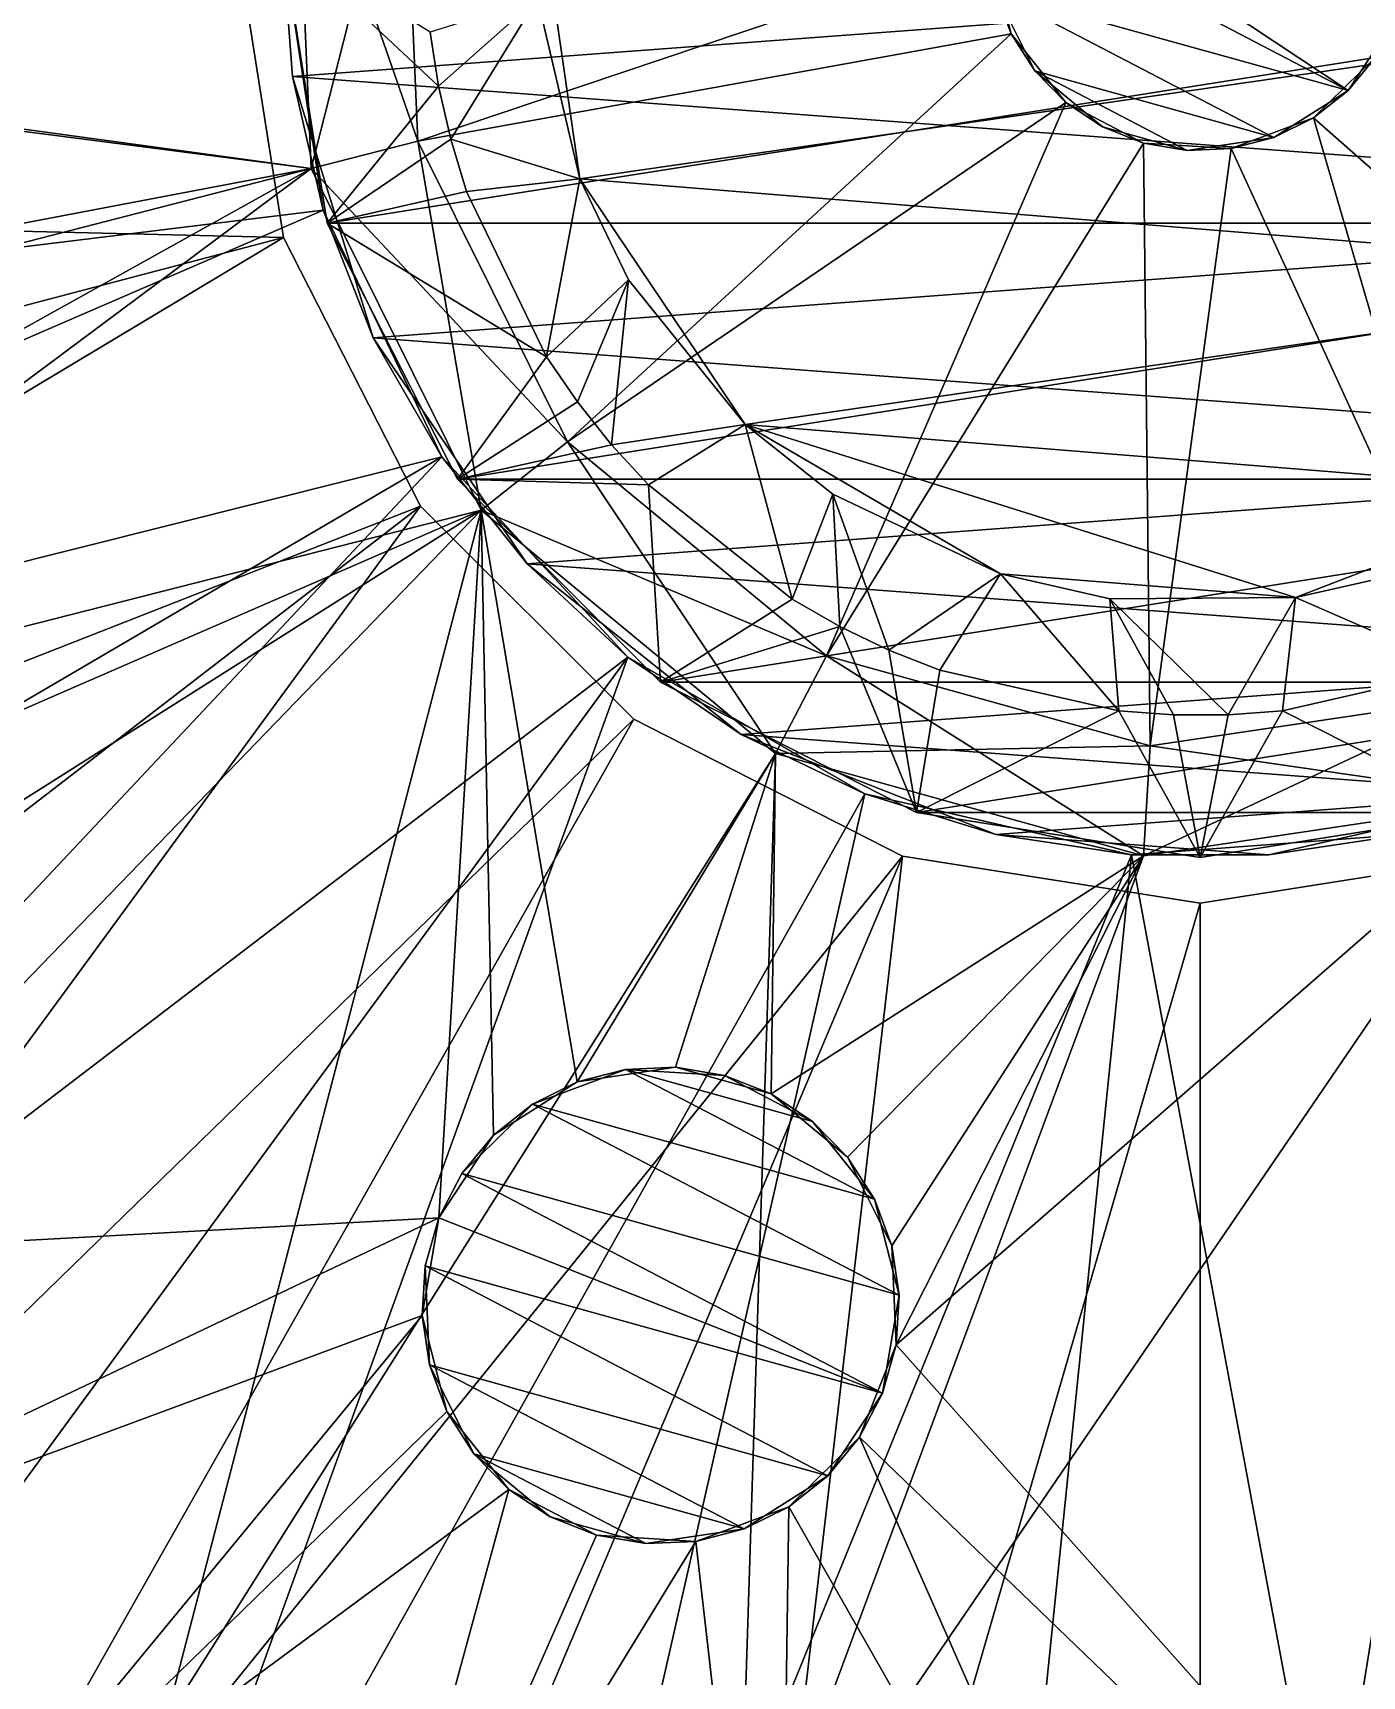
# Model space of a CAD drawing. Header units: metres. Extents: x -15 to 23.6, y -15 to 18.9.
# Drawn here: x -6.36 to 0.88, y -9.46 to -0.51 of the extents above; entities that cross this region are included whole.
import ezdxf

# ---------------------------------------------------------------- set-up
doc = ezdxf.new("R2010")
doc.units = ezdxf.units.M

msp = doc.modelspace()

# ---------------------------------------------------------------- linework, layer by layer
at = {"layer": 'MABUCHIRS_385withencoder', "color": 251}
for points in [[(-13.85, -0.011268), (-4.93066, 0.829833), (-4.8419, -1.24739)], [(-4.8419, -1.24739, 37.8), (-4.93066, 0.829833, 37.8), (-12.8482, -0.212292, 37.8)], [(-4.93066, 0.829833, 37.8), (-4.8419, -1.24739, 37.8), (-4.93066, 0.829833, 39.8)], [(-4.93066, 0.829833, 39.8), (-4.8419, -1.24739, 37.8), (-4.8419, -1.24739, 39.8)], [(-4.93066, 0.829833, 39.8), (-4.8419, -1.24739, 39.8), (-4.33898, 0.730253, 40.4)], [(-4.8419, -1.24739, -2), (-4.8419, -1.24739), (-4.93066, 0.829833)], [(-4.93066, 0.829833, -2), (-4.8419, -1.24739, -2), (-4.93066, 0.829833)], [(-4.93066, 0.829833, -2), (-4.33898, 0.730253, -2.6), (-4.26087, -1.0977, -2.6)], [(-4.8419, -1.24739, -2), (-4.93066, 0.829833, -2), (-4.26087, -1.0977, -2.6)], [(-4.8419, -1.24739, 39.8), (-4.26087, -1.0977, 40.4), (-4.33898, 0.730253, 40.4)], [(-4.33898, 0.730253, 40.4), (-4.26087, -1.0977, 40.4), (-1.14895, -0.049092, 40.4)], [(-1.14895, -0.049092, -2.6), (-4.26087, -1.0977, -2.6), (-4.33898, 0.730253, -2.6)], [(0.805281, -0.820989, 48.2), (-1.06959, 0.422473, 48.2), (-1.13405, 0.190861, 48.2)], [(0.805281, -0.820989, 48.2), (1.06959, -0.422473, 48.2), (-1.06959, 0.422473, 48.2)], [(-1.11364, -0.2869, 48.2), (0.805281, -0.820989, 48.2), (-1.13405, 0.190861, 48.2)], [(-1.11364, -0.2869, -13.8), (-1.13405, 0.190861, -13.8), (0.805281, -0.820989, -13.8)], [(0.805281, -0.820989, -13.8), (-1.13405, 0.190861, -13.8), (1.06959, -0.422473, -13.8)], [(-13.4121, -3.45527), (-13.85, -0.011268), (-4.8419, -1.24739)], [(-4.26087, -1.0977, 40.4), (-1.02965, -0.512168, 40.4), (-1.14895, -0.049092, 40.4)], [(-1.14895, -0.049092, -2.6), (-1.02965, -0.512168, -2.6), (-4.26087, -1.0977, -2.6)], [(-1.02965, -0.512168, -2.6), (-1.14895, -0.049092, -2.6), (-1.11364, -0.2869, -13.8)], [(-1.14895, -0.049092, 40.4), (-1.02965, -0.512168, 40.4), (-1.11364, -0.2869, 48.2)], [(-12.56, -2.71478, 37.8), (-4.8419, -1.24739, 37.8), (-12.8482, -0.212292, 37.8)], [(-1.02965, -0.512168, -2.6), (-1.11364, -0.2869, -13.8), (-0.900666, -0.715053, -13.8)], [(-1.11364, -0.2869, 48.2), (0.401735, -1.07755, 48.2), (0.805281, -0.820989, 48.2)], [(-1.11364, -0.2869, 48.2), (-0.900666, -0.715053, 48.2), (0.401735, -1.07755, 48.2)], [(-1.11364, -0.2869, 48.2), (-1.02965, -0.512168, 40.4), (-0.900666, -0.715053, 48.2)], [(0.401735, -1.07755, -13.8), (-1.11364, -0.2869, -13.8), (0.805281, -0.820989, -13.8)], [(0.401735, -1.07755, -13.8), (-0.900666, -0.715053, -13.8), (-1.11364, -0.2869, -13.8)], [(0.958377, -0.635621, -2.6), (0.805281, -0.820989, -13.8), (1.06959, -0.422473, -13.8)], [(1.06959, -0.422473, 48.2), (0.805281, -0.820989, 48.2), (0.958377, -0.635621, 40.4)], [(-4.26087, -1.0977, 40.4), (-3.44603, -2.73586, 40.4), (-1.02965, -0.512168, 40.4)], [(-4.26087, -1.0977, -2.6), (-1.02965, -0.512168, -2.6), (-3.44603, -2.73586, -2.6)], [(-3.44603, -2.73586, 40.4), (-0.732316, -0.886686, 40.4), (-1.02965, -0.512168, 40.4)], [(-3.44603, -2.73586, -2.6), (-1.02965, -0.512168, -2.6), (-0.732316, -0.886686, -2.6)], [(-0.732316, -0.886686, -2.6), (-1.02965, -0.512168, -2.6), (-0.900666, -0.715053, -13.8)], [(-0.900666, -0.715053, 48.2), (-1.02965, -0.512168, 40.4), (-0.732316, -0.886686, 40.4)], [(-0.732316, -0.886686, -2.6), (-0.900666, -0.715053, -13.8), (-0.531961, -1.01957, -13.8)], [(0.401735, -1.07755, 48.2), (-0.900666, -0.715053, 48.2), (-0.071275, -1.14779, 48.2)], [(-0.071275, -1.14779, 48.2), (-0.900666, -0.715053, 48.2), (-0.531961, -1.01957, 48.2)], [(-0.531961, -1.01957, 48.2), (-0.900666, -0.715053, 48.2), (-0.732316, -0.886686, 40.4)], [(-0.071275, -1.14779, -13.8), (-0.900666, -0.715053, -13.8), (0.401735, -1.07755, -13.8)], [(-0.071275, -1.14779, -13.8), (-0.531961, -1.01957, -13.8), (-0.900666, -0.715053, -13.8)], [(3.08108, -3.14117, 40.4), (0.958377, -0.635621, 40.4), (0.616991, -0.970475, 40.4)], [(0.958377, -0.635621, -2.6), (0.616991, -0.970475, -2.6), (0.805281, -0.820989, -13.8)], [(3.08108, -3.14117, -2.6), (0.616991, -0.970475, -2.6), (0.958377, -0.635621, -2.6)], [(0.805281, -0.820989, 48.2), (0.616991, -0.970475, 40.4), (0.958377, -0.635621, 40.4)], [(-3.44603, -2.73586, 40.4), (-2.03533, -3.90095, 40.4), (-0.732316, -0.886686, 40.4)], [(-2.03533, -3.90095, -2.6), (-3.44603, -2.73586, -2.6), (-0.732316, -0.886686, -2.6)], [(-2.03533, -3.90095, 40.4), (-0.308357, -1.10789, 40.4), (-0.732316, -0.886686, 40.4)], [(-2.03533, -3.90095, -2.6), (-0.732316, -0.886686, -2.6), (-0.308357, -1.10789, -2.6)], [(-0.308357, -1.10789, -2.6), (-0.732316, -0.886686, -2.6), (-0.531961, -1.01957, -13.8)], [(-0.531961, -1.01957, 48.2), (-0.732316, -0.886686, 40.4), (-0.308357, -1.10789, 40.4)], [(0.616991, -0.970475, -2.6), (0.401735, -1.07755, -13.8), (0.805281, -0.820989, -13.8)], [(0.805281, -0.820989, 48.2), (0.401735, -1.07755, 48.2), (0.616991, -0.970475, 40.4)], [(1.53707, -4.12279, 40.4), (0.616991, -0.970475, 40.4), (0.168921, -1.13753, 40.4)], [(0.616991, -0.970475, -2.6), (0.168921, -1.13753, -2.6), (0.401735, -1.07755, -13.8)], [(1.53707, -4.12279, -2.6), (0.168921, -1.13753, -2.6), (0.616991, -0.970475, -2.6)], [(0.401735, -1.07755, 48.2), (0.168921, -1.13753, 40.4), (0.616991, -0.970475, 40.4)], [(1.53707, -4.12279, 40.4), (3.08108, -3.14117, 40.4), (0.616991, -0.970475, 40.4)], [(3.08108, -3.14117, -2.6), (1.53707, -4.12279, -2.6), (0.616991, -0.970475, -2.6)], [(-0.308357, -1.10789, -2.6), (-0.531961, -1.01957, -13.8), (-0.071275, -1.14779, -13.8)], [(-0.071275, -1.14779, 48.2), (-0.531961, -1.01957, 48.2), (-0.308357, -1.10789, 40.4)], [(-4.8419, -1.24739, 39.8), (-3.91594, -3.10893, 39.8), (-4.26087, -1.0977, 40.4)], [(-4.8419, -1.24739, -2), (-4.26087, -1.0977, -2.6), (-3.44603, -2.73586, -2.6)], [(-3.91594, -3.10893, 39.8), (-3.44603, -2.73586, 40.4), (-4.26087, -1.0977, 40.4)], [(-2.03533, -3.90095, 40.4), (-0.272706, -4.39154, 40.4), (-0.308357, -1.10789, 40.4)], [(-0.272706, -4.39154, -2.6), (-2.03533, -3.90095, -2.6), (-0.308357, -1.10789, -2.6)], [(-0.272706, -4.39154, 40.4), (0.168921, -1.13753, 40.4), (-0.308357, -1.10789, 40.4)], [(0.168921, -1.13753, -2.6), (-0.308357, -1.10789, -2.6), (-0.071275, -1.14779, -13.8)], [(-0.272706, -4.39154, -2.6), (-0.308357, -1.10789, -2.6), (0.168921, -1.13753, -2.6)], [(-0.071275, -1.14779, 48.2), (-0.308357, -1.10789, 40.4), (0.168921, -1.13753, 40.4)], [(-0.272706, -4.39154, 40.4), (1.53707, -4.12279, 40.4), (0.168921, -1.13753, 40.4)], [(1.53707, -4.12279, -2.6), (-0.272706, -4.39154, -2.6), (0.168921, -1.13753, -2.6)], [(0.168921, -1.13753, -2.6), (-0.071275, -1.14779, -13.8), (0.401735, -1.07755, -13.8)], [(0.401735, -1.07755, 48.2), (-0.071275, -1.14779, 48.2), (0.168921, -1.13753, 40.4)], [(-13.4121, -3.45527), (-4.8419, -1.24739), (-12.1314, -6.68216)], [(-12.56, -2.71478, 37.8), (-11.789, -5.11294, 37.8), (-4.8419, -1.24739, 37.8)], [(-4.8419, -1.24739), (-3.91594, -3.10893), (-12.1314, -6.68216)], [(-11.789, -5.11294, 37.8), (-3.91594, -3.10893, 37.8), (-4.8419, -1.24739, 37.8)], [(-4.8419, -1.24739, 39.8), (-4.8419, -1.24739, 37.8), (-3.91594, -3.10893, 37.8)], [(-3.91594, -3.10893, 39.8), (-4.8419, -1.24739, 39.8), (-3.91594, -3.10893, 37.8)], [(-3.91594, -3.10893, -2), (-3.91594, -3.10893), (-4.8419, -1.24739)], [(-4.8419, -1.24739, -2), (-3.91594, -3.10893, -2), (-4.8419, -1.24739)], [(-3.91594, -3.10893, -2), (-4.8419, -1.24739, -2), (-3.44603, -2.73586, -2.6)], [(-3.91594, -3.10893, 39.8), (-2.31287, -4.4329, 39.8), (-3.44603, -2.73586, 40.4)], [(-3.91594, -3.10893, -2), (-3.44603, -2.73586, -2.6), (-2.03533, -3.90095, -2.6)], [(-2.31287, -4.4329, 39.8), (-2.03533, -3.90095, 40.4), (-3.44603, -2.73586, 40.4)], [(-12.1314, -6.68216), (-3.91594, -3.10893), (-10.0885, -9.48919)], [(-11.789, -5.11294, 37.8), (-10.565, -7.31462, 37.8), (-3.91594, -3.10893, 37.8)], [(-10.565, -7.31462, 37.8), (-4.14804, -6.96303, 37.8), (-3.91594, -3.10893, 37.8)], [(-10.0885, -9.48919), (-3.91594, -3.10893), (-5.63566, -9.7085)], [(-3.91594, -3.10893), (-2.31287, -4.4329), (-5.63566, -9.7085)], [(-3.84926, -6.51253, 37.8), (-3.91594, -3.10893, 37.8), (-4.14804, -6.96303, 37.8)], [(-3.84926, -6.51253, 37.8), (-3.39308, -6.22251, 37.8), (-3.91594, -3.10893, 37.8)], [(-3.91594, -3.10893, 37.8), (-3.39308, -6.22251, 37.8), (-2.31287, -4.4329, 37.8)], [(-3.91594, -3.10893, 39.8), (-3.91594, -3.10893, 37.8), (-2.31287, -4.4329, 37.8)], [(-2.31287, -4.4329, 39.8), (-3.91594, -3.10893, 39.8), (-2.31287, -4.4329, 37.8)], [(-2.31287, -4.4329, -2), (-2.31287, -4.4329), (-3.91594, -3.10893)], [(-3.91594, -3.10893, -2), (-2.31287, -4.4329, -2), (-3.91594, -3.10893)], [(-2.31287, -4.4329, -2), (-3.91594, -3.10893, -2), (-2.03533, -3.90095, -2.6)], [(-2.31287, -4.4329, 39.8), (-0.309893, -4.99039, 39.8), (-2.03533, -3.90095, 40.4)], [(-2.31287, -4.4329, -2), (-2.03533, -3.90095, -2.6), (-0.272706, -4.39154, -2.6)], [(-0.309893, -4.99039, 39.8), (-0.272706, -4.39154, 40.4), (-2.03533, -3.90095, 40.4)], [(-0.309893, -4.99039, -2), (-0.272706, -4.39154, -2.6), (1.53707, -4.12279, -2.6)], [(1.74667, -4.68499, -2), (-0.309893, -4.99039, -2), (1.53707, -4.12279, -2.6)], [(1.74667, -4.68499, 39.8), (1.53707, -4.12279, 40.4), (-0.272706, -4.39154, 40.4)], [(-5.63566, -9.7085), (-2.31287, -4.4329), (-2.51991, -10.9392)], [(-2.31287, -4.4329, 37.8), (-3.39308, -6.22251, 37.8), (-2.85837, -6.1431, 37.8)], [(-2.3376, -6.28805, 37.8), (-2.31287, -4.4329, 37.8), (-2.85837, -6.1431, 37.8)], [(-2.51991, -10.9392), (-2.31287, -4.4329), (-0.309893, -4.99039)], [(-2.3376, -6.28805, 37.8), (-0.309893, -4.99039, 37.8), (-2.31287, -4.4329, 37.8)], [(-0.309893, -4.99039, -2), (-2.31287, -4.4329, -2), (-0.272706, -4.39154, -2.6)], [(-2.31287, -4.4329, 39.8), (-2.31287, -4.4329, 37.8), (-0.309893, -4.99039, 37.8)], [(-0.309893, -4.99039, 39.8), (-2.31287, -4.4329, 39.8), (-0.309893, -4.99039, 37.8)], [(-0.309893, -4.99039, -2), (-0.309893, -4.99039), (-2.31287, -4.4329)], [(-2.31287, -4.4329, -2), (-0.309893, -4.99039, -2), (-2.31287, -4.4329)], [(-0.309893, -4.99039, 39.8), (1.74667, -4.68499, 39.8), (-0.272706, -4.39154, 40.4)], [(2.6063, -13.6026), (-2.51991, -10.9392), (1.74667, -4.68499)], [(1.74667, -4.68499), (-2.51991, -10.9392), (-0.309893, -4.99039)], [(-1.65697, -7.65636, 37.8), (1.74667, -4.68499, 37.8), (-0.309893, -4.99039, 37.8)], [(-1.65697, -7.65636, 37.8), (2.71478, -12.56, 37.8), (1.74667, -4.68499, 37.8)], [(-0.309893, -4.99039, 39.8), (-0.309893, -4.99039, 37.8), (1.74667, -4.68499, 37.8)], [(1.74667, -4.68499, 39.8), (-0.309893, -4.99039, 39.8), (1.74667, -4.68499, 37.8)], [(1.74667, -4.68499, -2), (1.74667, -4.68499), (-0.309893, -4.99039)], [(-0.309893, -4.99039, -2), (1.74667, -4.68499, -2), (-0.309893, -4.99039)], [(-2.3376, -6.28805, 37.8), (-1.9208, -6.63228, 37.8), (-0.309893, -4.99039, 37.8)], [(-0.309893, -4.99039, 37.8), (-1.9208, -6.63228, 37.8), (-1.68005, -7.11628, 37.8)], [(-1.65697, -7.65636, 37.8), (-0.309893, -4.99039, 37.8), (-1.68005, -7.11628, 37.8)], [(-3.63641, -6.34355, 34.5837), (-3.1299, -6.15471, 34.5837), (-3.39308, -6.22251, 37.8)], [(-1.77499, -6.86163, 34.5837), (-3.1299, -6.15471, 34.5837), (-3.63641, -6.34355, 34.5837)], [(-3.1299, -6.15471, 34.5837), (-2.85837, -6.1431, 37.8), (-3.39308, -6.22251, 37.8)], [(-3.1299, -6.15471, 34.5837), (-2.59037, -6.18821, 34.5837), (-2.85837, -6.1431, 37.8)], [(-2.11111, -6.43826, 34.5837), (-3.1299, -6.15471, 34.5837), (-1.77499, -6.86163, 34.5837)], [(-2.11111, -6.43826, 34.5837), (-2.59037, -6.18821, 34.5837), (-3.1299, -6.15471, 34.5837)], [(-2.59037, -6.18821, 34.5837), (-2.3376, -6.28805, 37.8), (-2.85837, -6.1431, 37.8)], [(-3.63641, -6.34355, 34.5837), (-3.39308, -6.22251, 37.8), (-3.84926, -6.51253, 37.8)], [(-2.59037, -6.18821, 34.5837), (-2.11111, -6.43826, 34.5837), (-2.3376, -6.28805, 37.8)], [(-4.02233, -6.72208, 34.5837), (-3.63641, -6.34355, 34.5837), (-3.84926, -6.51253, 37.8)], [(-3.63641, -6.34355, 34.5837), (-4.02233, -6.72208, 34.5837), (-1.64013, -7.38511, 34.5837)], [(-1.77499, -6.86163, 34.5837), (-3.63641, -6.34355, 34.5837), (-1.64013, -7.38511, 34.5837)], [(-2.11111, -6.43826, 34.5837), (-1.9208, -6.63228, 37.8), (-2.3376, -6.28805, 37.8)], [(-2.11111, -6.43826, 34.5837), (-1.77499, -6.86163, 34.5837), (-1.9208, -6.63228, 37.8)], [(-4.02233, -6.72208, 34.5837), (-3.84926, -6.51253, 37.8), (-4.14804, -6.96303, 37.8)], [(-1.77499, -6.86163, 34.5837), (-1.68005, -7.11628, 37.8), (-1.9208, -6.63228, 37.8)], [(-4.14804, -6.96303, 34.5837), (-4.02233, -6.72208, 34.5837), (-4.14804, -6.96303, 37.8)], [(-1.72985, -7.91818, 34.5837), (-4.02233, -6.72208, 34.5837), (-4.14804, -6.96303, 34.5837)], [(-1.64013, -7.38511, 34.5837), (-4.02233, -6.72208, 34.5837), (-1.72985, -7.91818, 34.5837)], [(-1.77499, -6.86163, 34.5837), (-1.64013, -7.38511, 34.5837), (-1.68005, -7.11628, 37.8)], [(-10.565, -7.31462, 37.8), (-8.93497, -9.2352, 37.8), (-4.14804, -6.96303, 37.8)], [(-8.93497, -9.2352, 37.8), (-4.23776, -7.4961, 37.8), (-4.14804, -6.96303, 37.8)], [(-4.23776, -7.4961, 37.8), (-4.22091, -7.22485, 34.5837), (-4.14804, -6.96303, 37.8)], [(-4.22091, -7.22485, 34.5837), (-4.14804, -6.96303, 34.5837), (-4.14804, -6.96303, 37.8)], [(-4.22091, -7.22485, 34.5837), (-1.72985, -7.91818, 34.5837), (-4.14804, -6.96303, 34.5837)], [(-1.64013, -7.38511, 34.5837), (-1.65697, -7.65636, 37.8), (-1.68005, -7.11628, 37.8)], [(-4.23776, -7.4961, 37.8), (-4.19784, -7.76493, 34.5837), (-4.22091, -7.22485, 34.5837)], [(-4.22091, -7.22485, 34.5837), (-2.02863, -8.36868, 34.5837), (-1.72985, -7.91818, 34.5837)], [(-4.22091, -7.22485, 34.5837), (-4.19784, -7.76493, 34.5837), (-2.02863, -8.36868, 34.5837)], [(-1.64013, -7.38511, 34.5837), (-1.72985, -7.91818, 34.5837), (-1.65697, -7.65636, 37.8)], [(-8.93497, -9.2352, 37.8), (-6.96159, -10.8009, 37.8), (-4.23776, -7.4961, 37.8)], [(-6.96159, -10.8009, 37.8), (-4.1029, -8.01958, 37.8), (-4.23776, -7.4961, 37.8)], [(-4.23776, -7.4961, 37.8), (-4.1029, -8.01958, 37.8), (-4.19784, -7.76493, 34.5837)], [(-1.65697, -7.65636, 37.8), (-1.85556, -8.15913, 37.8), (2.71478, -12.56, 37.8)], [(-1.72985, -7.91818, 34.5837), (-1.85556, -8.15913, 37.8), (-1.65697, -7.65636, 37.8)], [(-4.19784, -7.76493, 34.5837), (-4.1029, -8.01958, 37.8), (-3.95709, -8.24893, 34.5837)], [(-2.02863, -8.36868, 34.5837), (-4.19784, -7.76493, 34.5837), (-2.48481, -8.6587, 34.5837)], [(-2.48481, -8.6587, 34.5837), (-4.19784, -7.76493, 34.5837), (-3.95709, -8.24893, 34.5837)], [(-1.72985, -7.91818, 34.5837), (-2.02863, -8.36868, 34.5837), (-1.85556, -8.15913, 37.8)], [(-3.76678, -8.44295, 37.8), (-4.1029, -8.01958, 37.8), (-6.96159, -10.8009, 37.8)], [(-3.95709, -8.24893, 34.5837), (-4.1029, -8.01958, 37.8), (-3.76678, -8.44295, 37.8)], [(0.212292, -12.8482, 37.8), (-1.85556, -8.15913, 37.8), (-2.24148, -8.53766, 37.8)], [(-2.02863, -8.36868, 34.5837), (-2.24148, -8.53766, 37.8), (-1.85556, -8.15913, 37.8)], [(2.71478, -12.56, 37.8), (-1.85556, -8.15913, 37.8), (0.212292, -12.8482, 37.8)], [(-3.54029, -8.59316, 34.5837), (-3.95709, -8.24893, 34.5837), (-3.76678, -8.44295, 37.8)], [(-3.01952, -8.73811, 34.5837), (-3.95709, -8.24893, 34.5837), (-3.54029, -8.59316, 34.5837)], [(-3.01952, -8.73811, 34.5837), (-2.48481, -8.6587, 34.5837), (-3.95709, -8.24893, 34.5837)], [(-2.02863, -8.36868, 34.5837), (-2.48481, -8.6587, 34.5837), (-2.24148, -8.53766, 37.8)], [(-3.76678, -8.44295, 37.8), (-6.96159, -10.8009, 37.8), (-4.72068, -11.9515, 37.8)], [(-3.76678, -8.44295, 37.8), (-4.72068, -11.9515, 37.8), (-3.28752, -8.693, 37.8)], [(-3.54029, -8.59316, 34.5837), (-3.76678, -8.44295, 37.8), (-3.28752, -8.693, 37.8)], [(-3.01952, -8.73811, 34.5837), (-3.54029, -8.59316, 34.5837), (-3.28752, -8.693, 37.8)], [(-2.29836, -12.6428, 37.8), (-2.24148, -8.53766, 37.8), (-2.74799, -8.7265, 37.8)], [(-2.48481, -8.6587, 34.5837), (-2.74799, -8.7265, 37.8), (-2.24148, -8.53766, 37.8)], [(-2.29836, -12.6428, 37.8), (0.212292, -12.8482, 37.8), (-2.24148, -8.53766, 37.8)], [(-2.48481, -8.6587, 34.5837), (-3.01952, -8.73811, 34.5837), (-2.74799, -8.7265, 37.8)], [(-4.72068, -11.9515, 37.8), (-2.74799, -8.7265, 37.8), (-3.28752, -8.693, 37.8)], [(-4.72068, -11.9515, 37.8), (-2.29836, -12.6428, 37.8), (-2.74799, -8.7265, 37.8)], [(-3.01952, -8.73811, 34.5837), (-3.28752, -8.693, 37.8), (-2.74799, -8.7265, 37.8)]]:
    msp.add_3dface(points, dxfattribs=at)
at = {"layer": 'MABUCHIRS_385withencoder', "color": 252}
for points in [[(-3.6102, -0.319099, 48.12), (-3.3793, -1.30348, 48.12), (-3.6102, 0.291825, 48.12)], [(-3.6102, 0.291825, 48.12), (-3.3793, -1.30348, 48.12), (3.6102, -0.291863, 48.12)], [(5, 0, 41.48), (-4.75528, -1.54508, 41.48), (-5, 0, 41.48)], [(-4.75528, -1.54508, 41.48), (-4.75528, -1.54508, 41.98), (-5, 0, 41.98)], [(-5, 0, 41.48), (-4.75528, -1.54508, 41.48), (-5, 0, 41.98)], [(-5, 0, 41.98), (-4.1491, -0.797257, 41.98), (-4.19495, -0.503023, 41.98)], [(-5, 0, 41.98), (-4.75528, -1.54508, 41.98), (-4.1491, -0.797257, 41.98)], [(4.75528, -1.54508, 41.48), (-4.75528, -1.54508, 41.48), (5, 0, 41.48)], [(-4.19495, -0.503023, 48.12), (-4.1491, -0.797257, 48.12), (-3.6102, -0.319099, 48.12)], [(-4.1491, -0.797257, 48.12), (-4.08263, -1.08753, 48.12), (-3.6102, -0.319099, 48.12)], [(-4.08263, -1.08753, 48.12), (-3.3793, -1.30348, 48.12), (-3.6102, -0.319099, 48.12)], [(3.12604, -1.82936, 48.12), (3.6102, -0.291863, 48.12), (-3.3793, -1.30348, 48.12)], [(-4.19495, -0.503023, 41.98), (-4.1491, -0.797257, 48.12), (-4.19495, -0.503023, 48.12)], [(-4.19495, -0.503023, 41.98), (-4.1491, -0.797257, 41.98), (-4.1491, -0.797257, 48.12)], [(-4.75528, -1.54508, 41.98), (-4.08263, -1.08753, 41.98), (-4.1491, -0.797257, 41.98)], [(-4.1491, -0.797257, 41.98), (-4.08263, -1.08753, 48.12), (-4.1491, -0.797257, 48.12)], [(-4.1491, -0.797257, 41.98), (-4.08263, -1.08753, 41.98), (-4.08263, -1.08753, 48.12)], [(-3.99589, -1.3724, 41.98), (-4.08263, -1.08753, 41.98), (-4.75528, -1.54508, 41.98)], [(-3.99589, -1.3724, 48.12), (-3.3793, -1.30348, 48.12), (-4.08263, -1.08753, 48.12)], [(-3.99589, -1.3724, 41.98), (-3.99589, -1.3724, 48.12), (-4.08263, -1.08753, 41.98)], [(-4.08263, -1.08753, 41.98), (-3.99589, -1.3724, 48.12), (-4.08263, -1.08753, 48.12)], [(-3.56127, -2.27332, 41.98), (-3.3793, -1.30348, 41.98), (-3.99589, -1.3724, 41.98)], [(-3.99589, -1.3724, 41.98), (-3.3793, -1.30348, 41.98), (-3.99589, -1.3724, 48.12)], [(-3.99589, -1.3724, 48.12), (-3.3793, -1.30348, 41.98), (-3.3793, -1.30348, 48.12)], [(-3.56127, -2.27332, 41.98), (-3.11423, -1.8539, 41.98), (-3.3793, -1.30348, 41.98)], [(-3.11423, -1.8539, 48.12), (-2.47909, -2.64061, 48.12), (-3.3793, -1.30348, 48.12)], [(-3.3793, -1.30348, 48.12), (-2.47909, -2.64061, 48.12), (3.12604, -1.82936, 48.12)], [(-3.11423, -1.8539, 48.12), (-3.3793, -1.30348, 48.12), (-3.11423, -1.8539, 41.98)], [(-3.11423, -1.8539, 41.98), (-3.3793, -1.30348, 48.12), (-3.3793, -1.30348, 41.98)], [(-3.56127, -2.27332, 41.98), (-3.99589, -1.3724, 41.98), (-4.75528, -1.54508, 41.98)], [(4.75528, -1.54508, 41.48), (-4.04508, -2.93893, 41.48), (-4.75528, -1.54508, 41.48)], [(-4.04508, -2.93893, 41.48), (-4.04508, -2.93893, 41.98), (-4.75528, -1.54508, 41.98)], [(-4.75528, -1.54508, 41.48), (-4.04508, -2.93893, 41.48), (-4.75528, -1.54508, 41.98)], [(-3.56127, -2.27332, 41.98), (-4.75528, -1.54508, 41.98), (-4.04508, -2.93893, 41.98)], [(4.04508, -2.93893, 41.48), (-4.04508, -2.93893, 41.48), (4.75528, -1.54508, 41.48)], [(-3.56127, -2.27332, 48.12), (-3.39229, -2.51852, 48.12), (-3.11423, -1.8539, 48.12)], [(-3.56127, -2.27332, 48.12), (-3.11423, -1.8539, 48.12), (-3.56127, -2.27332, 41.98)], [(-3.56127, -2.27332, 41.98), (-3.11423, -1.8539, 48.12), (-3.11423, -1.8539, 41.98)], [(-3.39229, -2.51852, 48.12), (-3.20647, -2.75121, 48.12), (-3.11423, -1.8539, 48.12)], [(-3.20647, -2.75121, 48.12), (-2.47909, -2.64061, 48.12), (-3.11423, -1.8539, 48.12)], [(2.02274, -3.00453, 48.12), (3.12604, -1.82936, 48.12), (-2.47909, -2.64061, 48.12)], [(-3.56127, -2.27332, 41.98), (-4.04508, -2.93893, 41.98), (-3.39229, -2.51852, 41.98)], [(-3.56127, -2.27332, 41.98), (-3.39229, -2.51852, 48.12), (-3.56127, -2.27332, 48.12)], [(-3.56127, -2.27332, 41.98), (-3.39229, -2.51852, 41.98), (-3.39229, -2.51852, 48.12)], [(-4.04508, -2.93893, 41.98), (-3.20647, -2.75121, 41.98), (-3.39229, -2.51852, 41.98)], [(-3.39229, -2.51852, 41.98), (-3.20647, -2.75121, 48.12), (-3.39229, -2.51852, 48.12)], [(-3.39229, -2.51852, 41.98), (-3.20647, -2.75121, 41.98), (-3.20647, -2.75121, 48.12)], [(-3.00471, -2.97024, 48.12), (-2.47909, -2.64061, 48.12), (-3.20647, -2.75121, 48.12)], [(-3.00471, -2.97024, 41.98), (-2.22224, -3.59337, 41.98), (-2.47909, -2.64061, 41.98)], [(-3.00471, -2.97024, 41.98), (-2.47909, -2.64061, 41.98), (-3.00471, -2.97024, 48.12)], [(-3.00471, -2.97024, 48.12), (-2.47909, -2.64061, 41.98), (-2.47909, -2.64061, 48.12)], [(-2.00145, -3.02152, 48.12), (-1.08787, -3.45474, 48.12), (-2.47909, -2.64061, 48.12)], [(-2.47909, -2.64061, 48.12), (-1.08787, -3.45474, 48.12), (0.518815, -3.58462, 48.12)], [(0.518815, -3.58462, 48.12), (2.02274, -3.00453, 48.12), (-2.47909, -2.64061, 48.12)], [(-2.22224, -3.59337, 41.98), (-2.00145, -3.02152, 41.98), (-2.47909, -2.64061, 41.98)], [(-2.00145, -3.02152, 48.12), (-2.47909, -2.64061, 48.12), (-2.00145, -3.02152, 41.98)], [(-2.00145, -3.02152, 41.98), (-2.47909, -2.64061, 48.12), (-2.47909, -2.64061, 41.98)], [(-3.00471, -2.97024, 41.98), (-3.20647, -2.75121, 41.98), (-4.04508, -2.93893, 41.98)], [(-3.00471, -2.97024, 41.98), (-3.00471, -2.97024, 48.12), (-3.20647, -2.75121, 41.98)], [(-3.20647, -2.75121, 41.98), (-3.00471, -2.97024, 48.12), (-3.20647, -2.75121, 48.12)], [(-2.93893, -4.04508, 41.48), (-4.04508, -2.93893, 41.48), (4.04508, -2.93893, 41.48)], [(-2.93893, -4.04508, 41.48), (-2.93893, -4.04508, 41.98), (-4.04508, -2.93893, 41.98)], [(-4.04508, -2.93893, 41.48), (-2.93893, -4.04508, 41.48), (-4.04508, -2.93893, 41.98)], [(-3.00471, -2.97024, 41.98), (-4.04508, -2.93893, 41.98), (-2.93893, -4.04508, 41.98)], [(2.93893, -4.04508, 41.48), (-2.93893, -4.04508, 41.48), (4.04508, -2.93893, 41.48)], [(-3.00471, -2.97024, 41.98), (-2.93893, -4.04508, 41.98), (-2.22224, -3.59337, 41.98)], [(-2.22224, -3.59337, 48.12), (-1.96361, -3.74097, 48.12), (-2.00145, -3.02152, 48.12)], [(-2.22224, -3.59337, 48.12), (-2.00145, -3.02152, 48.12), (-2.22224, -3.59337, 41.98)], [(-2.22224, -3.59337, 41.98), (-2.00145, -3.02152, 48.12), (-2.00145, -3.02152, 41.98)], [(-1.96361, -3.74097, 48.12), (-1.69523, -3.86999, 48.12), (-2.00145, -3.02152, 48.12)], [(-1.69523, -3.86999, 48.12), (-1.08787, -3.45474, 48.12), (-2.00145, -3.02152, 48.12)], [(2.02274, -3.00453, 48.12), (0.518815, -3.58462, 48.12), (1.11442, -3.44868, 48.12)], [(-1.41842, -3.97979, 48.12), (-1.08787, -3.45474, 48.12), (-1.69523, -3.86999, 48.12)], [(-0.443072, -4.2017, 41.98), (-1.08787, -3.45474, 41.98), (-1.41842, -3.97979, 41.98)], [(-1.41842, -3.97979, 41.98), (-1.08787, -3.45474, 41.98), (-1.41842, -3.97979, 48.12)], [(-1.41842, -3.97979, 48.12), (-1.08787, -3.45474, 41.98), (-1.08787, -3.45474, 48.12)], [(-1.08787, -3.45474, 48.12), (-0.492263, -3.59069, 48.12), (0.518815, -3.58462, 48.12)], [(-0.443072, -4.2017, 41.98), (-0.492263, -3.59069, 41.98), (-1.08787, -3.45474, 41.98)], [(-0.492263, -3.59069, 48.12), (-1.08787, -3.45474, 48.12), (-0.492263, -3.59069, 41.98)], [(-0.492263, -3.59069, 41.98), (-1.08787, -3.45474, 48.12), (-1.08787, -3.45474, 41.98)], [(1.42385, -3.97785, 41.98), (1.11442, -3.44868, 41.98), (0.518815, -3.58462, 41.98)], [(1.11442, -3.44868, 48.12), (0.518815, -3.58462, 48.12), (1.11442, -3.44868, 41.98)], [(1.11442, -3.44868, 41.98), (0.518815, -3.58462, 48.12), (0.518815, -3.58462, 41.98)], [(-2.93893, -4.04508, 41.98), (-1.96361, -3.74097, 41.98), (-2.22224, -3.59337, 41.98)], [(-2.22224, -3.59337, 41.98), (-1.96361, -3.74097, 48.12), (-2.22224, -3.59337, 48.12)], [(-2.22224, -3.59337, 41.98), (-1.96361, -3.74097, 41.98), (-1.96361, -3.74097, 48.12)], [(0.518815, -3.58462, 48.12), (-0.492263, -3.59069, 48.12), (0.151773, -4.22227, 48.12)], [(-0.443072, -4.2017, 48.12), (-0.146012, -4.22248, 48.12), (-0.492263, -3.59069, 48.12)], [(-0.492263, -3.59069, 48.12), (-0.146012, -4.22248, 48.12), (0.151773, -4.22227, 48.12)], [(-0.443072, -4.2017, 48.12), (-0.492263, -3.59069, 48.12), (-0.443072, -4.2017, 41.98)], [(-0.443072, -4.2017, 41.98), (-0.492263, -3.59069, 48.12), (-0.492263, -3.59069, 41.98)], [(0.448804, -4.2011, 48.12), (0.518815, -3.58462, 48.12), (0.151773, -4.22227, 48.12)], [(0.448804, -4.2011, 41.98), (1.42385, -3.97785, 41.98), (0.518815, -3.58462, 41.98)], [(0.448804, -4.2011, 41.98), (0.518815, -3.58462, 41.98), (0.448804, -4.2011, 48.12)], [(0.448804, -4.2011, 48.12), (0.518815, -3.58462, 41.98), (0.518815, -3.58462, 48.12)], [(-2.93893, -4.04508, 41.98), (-1.54508, -4.75528, 41.98), (-1.96361, -3.74097, 41.98)], [(-1.54508, -4.75528, 41.98), (-1.69523, -3.86999, 41.98), (-1.96361, -3.74097, 41.98)], [(-1.96361, -3.74097, 41.98), (-1.69523, -3.86999, 48.12), (-1.96361, -3.74097, 48.12)], [(-1.96361, -3.74097, 41.98), (-1.69523, -3.86999, 41.98), (-1.69523, -3.86999, 48.12)], [(-1.41842, -3.97979, 41.98), (-1.69523, -3.86999, 41.98), (-1.54508, -4.75528, 41.98)], [(-1.41842, -3.97979, 41.98), (-1.41842, -3.97979, 48.12), (-1.69523, -3.86999, 41.98)], [(-1.69523, -3.86999, 41.98), (-1.41842, -3.97979, 48.12), (-1.69523, -3.86999, 48.12)], [(-0.443072, -4.2017, 41.98), (-1.41842, -3.97979, 41.98), (-1.54508, -4.75528, 41.98)], [(0.448804, -4.2011, 41.98), (1.54508, -4.75528, 41.98), (1.42385, -3.97785, 41.98)], [(2.93893, -4.04508, 41.48), (-1.54508, -4.75528, 41.48), (-2.93893, -4.04508, 41.48)], [(-1.54508, -4.75528, 41.48), (-1.54508, -4.75528, 41.98), (-2.93893, -4.04508, 41.98)], [(-2.93893, -4.04508, 41.48), (-1.54508, -4.75528, 41.48), (-2.93893, -4.04508, 41.98)], [(1.54508, -4.75528, 41.48), (-1.54508, -4.75528, 41.48), (2.93893, -4.04508, 41.48)], [(-0.443072, -4.2017, 41.98), (-1.54508, -4.75528, 41.98), (0, -5, 41.98)], [(-0.443072, -4.2017, 41.98), (0, -5, 41.98), (-0.146012, -4.22248, 41.98)], [(-0.443072, -4.2017, 41.98), (-0.146012, -4.22248, 48.12), (-0.443072, -4.2017, 48.12)], [(-0.443072, -4.2017, 41.98), (-0.146012, -4.22248, 41.98), (-0.146012, -4.22248, 48.12)], [(0.448804, -4.2011, 41.98), (0, -5, 41.98), (1.54508, -4.75528, 41.98)], [(0.448804, -4.2011, 41.98), (0.151773, -4.22227, 41.98), (0, -5, 41.98)], [(0.448804, -4.2011, 41.98), (0.448804, -4.2011, 48.12), (0.151773, -4.22227, 41.98)], [(0.151773, -4.22227, 41.98), (0.448804, -4.2011, 48.12), (0.151773, -4.22227, 48.12)], [(0, -5, 41.98), (0.151773, -4.22227, 41.98), (-0.146012, -4.22248, 41.98)], [(-0.146012, -4.22248, 41.98), (0.151773, -4.22227, 48.12), (-0.146012, -4.22248, 48.12)], [(-0.146012, -4.22248, 41.98), (0.151773, -4.22227, 41.98), (0.151773, -4.22227, 48.12)], [(1.54508, -4.75528, 41.48), (0, -5, 41.48), (-1.54508, -4.75528, 41.48)], [(0, -5, 41.48), (0, -5, 41.98), (-1.54508, -4.75528, 41.98)], [(-1.54508, -4.75528, 41.48), (0, -5, 41.48), (-1.54508, -4.75528, 41.98)], [(1.54508, -4.75528, 41.48), (1.54508, -4.75528, 41.98), (0, -5, 41.98)], [(0, -5, 41.48), (1.54508, -4.75528, 41.48), (0, -5, 41.98)]]:
    msp.add_3dface(points, dxfattribs=at)
at = {"layer": 'MABUCHIRS_385withencoder', "color": 74}
for points in [[(-15, 0, -3.64), (-5.25, 0, -3.64), (-14.936, -1.38403, -3.64)], [(-15, 0, -2.14), (-14.936, -1.38403, -2.14), (-5.25, 0, -2.14)], [(-4.99305, -1.62234, -3.64), (-14.936, -1.38403, -3.64), (-5.25, 0, -3.64)], [(-14.936, -1.38403, -2.14), (-4.99305, -1.62234, -2.14), (-5.25, 0, -2.14)], [(-4.99305, -1.62234, -2.14), (-4.99305, -1.62234, -3.64), (-5.25, 0, -3.64)], [(-5.25, 0, -2.14), (-4.99305, -1.62234, -2.14), (-5.25, 0, -3.64)], [(-14.4274, -4.10494, -3.64), (-14.936, -1.38403, -3.64), (-4.99305, -1.62234, -3.64)], [(-14.4274, -4.10494, -2.14), (-4.99305, -1.62234, -2.14), (-14.936, -1.38403, -2.14)], [(-13.4274, -6.68608, -3.64), (-14.4274, -4.10494, -3.64), (-4.99305, -1.62234, -3.64)], [(-13.4274, -6.68608, -2.14), (-4.99305, -1.62234, -2.14), (-14.4274, -4.10494, -2.14)], [(-4.24734, -3.08587, -3.64), (-13.4274, -6.68608, -3.64), (-4.99305, -1.62234, -3.64)], [(-4.24734, -3.08587, -2.14), (-4.99305, -1.62234, -2.14), (-13.4274, -6.68608, -2.14)], [(-4.24734, -3.08587, -2.14), (-4.24734, -3.08587, -3.64), (-4.99305, -1.62234, -3.64)], [(-4.99305, -1.62234, -2.14), (-4.24734, -3.08587, -2.14), (-4.99305, -1.62234, -3.64)], [(-4.24734, -3.08587, -3.64), (-11.9703, -9.03952, -3.64), (-13.4274, -6.68608, -3.64)], [(-11.9703, -9.03952, -2.14), (-4.24734, -3.08587, -2.14), (-13.4274, -6.68608, -2.14)], [(-4.24734, -3.08587, -3.64), (-10.1054, -11.0851, -3.64), (-11.9703, -9.03952, -3.64)], [(-11.9703, -9.03952, -2.14), (-10.1054, -11.0851, -2.14), (-4.24734, -3.08587, -2.14)], [(-4.24734, -3.08587, -3.64), (-3.08587, -4.24734, -3.64), (-10.1054, -11.0851, -3.64)], [(-10.1054, -11.0851, -2.14), (-3.08587, -4.24734, -2.14), (-4.24734, -3.08587, -2.14)], [(-3.08587, -4.24734, -2.14), (-3.08587, -4.24734, -3.64), (-4.24734, -3.08587, -3.64)], [(-4.24734, -3.08587, -2.14), (-3.08587, -4.24734, -2.14), (-4.24734, -3.08587, -3.64)], [(-10.1054, -11.0851, -3.64), (-3.08587, -4.24734, -3.64), (-7.89648, -12.7533, -3.64)], [(-7.89648, -12.7533, -2.14), (-3.08587, -4.24734, -2.14), (-10.1054, -11.0851, -2.14)], [(-7.89648, -12.7533, -3.64), (-3.08587, -4.24734, -3.64), (-1.62234, -4.99305, -3.64)], [(-1.62234, -4.99305, -2.14), (-3.08587, -4.24734, -2.14), (-7.89648, -12.7533, -2.14)], [(-1.62234, -4.99305, -2.14), (-1.62234, -4.99305, -3.64), (-3.08587, -4.24734, -3.64)], [(-3.08587, -4.24734, -2.14), (-1.62234, -4.99305, -2.14), (-3.08587, -4.24734, -3.64)], [(3.08587, -4.24734, -3.64), (0, -15, -3.64), (1.62234, -4.99305, -3.64)], [(3.08587, -4.24734, -3.64), (23.6, -15, -3.64), (0, -15, -3.64)], [(3.08587, -4.24734, -2.14), (0, -15, -2.14), (23.6, -15, -2.14)], [(3.08587, -4.24734, -2.14), (1.62234, -4.99305, -2.14), (0, -15, -2.14)], [(-5.41862, -13.9871, -3.64), (-7.89648, -12.7533, -3.64), (-1.62234, -4.99305, -3.64)], [(-5.41862, -13.9871, -2.14), (-1.62234, -4.99305, -2.14), (-7.89648, -12.7533, -2.14)], [(-5.41862, -13.9871, -3.64), (-1.62234, -4.99305, -3.64), (-2.75624, -14.7446, -3.64)], [(-5.41862, -13.9871, -2.14), (-2.75624, -14.7446, -2.14), (-1.62234, -4.99305, -2.14)], [(-1.62234, -4.99305, -3.64), (0, -5.25, -3.64), (-2.75624, -14.7446, -3.64)], [(-2.75624, -14.7446, -2.14), (0, -5.25, -2.14), (-1.62234, -4.99305, -2.14)], [(0, -5.25, -2.14), (0, -5.25, -3.64), (-1.62234, -4.99305, -3.64)], [(-1.62234, -4.99305, -2.14), (0, -5.25, -2.14), (-1.62234, -4.99305, -3.64)], [(0, -15, -3.64), (0, -5.25, -3.64), (1.62234, -4.99305, -3.64)], [(0, -15, -2.14), (1.62234, -4.99305, -2.14), (0, -5.25, -2.14)], [(1.62234, -4.99305, -2.14), (1.62234, -4.99305, -3.64), (0, -5.25, -3.64)], [(0, -5.25, -2.14), (1.62234, -4.99305, -2.14), (0, -5.25, -3.64)], [(-2.75624, -14.7446, -3.64), (0, -5.25, -3.64), (0, -15, -3.64)], [(-2.75624, -14.7446, -2.14), (0, -15, -2.14), (0, -5.25, -2.14)]]:
    msp.add_3dface(points, dxfattribs=at)
at = {"layer": 'MABUCHIRS_385withencoder', "color": 250}
for points in [[(-5, 0, -8.7), (-13.7616, -2.57249, -8.7), (-14, 0, -8.7)], [(-13.7616, -2.57249, -8.5), (-5, 0, -8.5), (-14, 0, -8.5)], [(-5, 0, -8.7), (-4.77786, -1.47378, -8.7), (-13.7616, -2.57249, -8.7)], [(-13.7616, -2.57249, -8.5), (-4.77786, -1.47378, -8.5), (-5, 0, -8.5)], [(-4.94415, -0.745211, -7.35), (-5, 0, -7.35), (-5, 0, -8.5)], [(-4.77786, -1.47378, -8.5), (-4.94415, -0.745211, -7.35), (-5, 0, -8.5)], [(5, 0, -9.85), (-4.94415, -0.745211, -9.85), (-5, 0, -9.85)], [(-4.94415, -0.745211, -7.35), (5, 0, -7.35), (-5, 0, -7.35)], [(-4.94415, -0.745211, -9.85), (-4.77786, -1.47378, -8.7), (-5, 0, -8.7)], [(-5, 0, -9.85), (-4.94415, -0.745211, -9.85), (-5, 0, -8.7)], [(-4.94415, -0.745211, -9.85), (5, 0, -9.85), (4.77786, -1.47378, -9.85)], [(-4.94415, -0.745211, -7.35), (4.77786, -1.47378, -7.35), (5, 0, -7.35)], [(-4.77786, -1.47378, -8.5), (-4.50484, -2.16942, -7.35), (-4.94415, -0.745211, -7.35)], [(4.77786, -1.47378, -9.85), (-4.50484, -2.16942, -9.85), (-4.94415, -0.745211, -9.85)], [(-4.94415, -0.745211, -7.35), (-4.50484, -2.16942, -7.35), (4.77786, -1.47378, -7.35)], [(-4.94415, -0.745211, -9.85), (-4.50484, -2.16942, -9.85), (-4.77786, -1.47378, -8.7)], [(-4.77786, -1.47378, -8.7), (-13.0546, -5.05738, -8.7), (-13.7616, -2.57249, -8.7)], [(-13.7616, -2.57249, -8.5), (-13.0546, -5.05738, -8.5), (-4.77786, -1.47378, -8.5)], [(-4.77786, -1.47378, -8.7), (-4.13119, -2.8166, -8.7), (-13.0546, -5.05738, -8.7)], [(-4.77786, -1.47378, -8.5), (-13.0546, -5.05738, -8.5), (-4.13119, -2.8166, -8.5)], [(-4.77786, -1.47378, -8.5), (-4.13119, -2.8166, -8.5), (-4.50484, -2.16942, -7.35)], [(-4.50484, -2.16942, -9.85), (-4.13119, -2.8166, -8.7), (-4.77786, -1.47378, -8.7)], [(4.77786, -1.47378, -9.85), (4.13119, -2.8166, -9.85), (-4.50484, -2.16942, -9.85)], [(4.77786, -1.47378, -7.35), (-4.50484, -2.16942, -7.35), (4.13119, -2.8166, -7.35)], [(-4.50484, -2.16942, -7.35), (-4.13119, -2.8166, -8.5), (-3.66526, -3.40086, -7.35)], [(4.13119, -2.8166, -9.85), (-3.66526, -3.40086, -9.85), (-4.50484, -2.16942, -9.85)], [(4.13119, -2.8166, -7.35), (-4.50484, -2.16942, -7.35), (-3.66526, -3.40086, -7.35)], [(-4.50484, -2.16942, -9.85), (-3.66526, -3.40086, -9.85), (-4.13119, -2.8166, -8.7)], [(-4.13119, -2.8166, -8.7), (-11.903, -7.37005, -8.7), (-13.0546, -5.05738, -8.7)], [(-4.13119, -2.8166, -8.5), (-13.0546, -5.05738, -8.5), (-11.903, -7.37005, -8.5)], [(-10.3461, -9.43174, -8.7), (-11.903, -7.37005, -8.7), (-4.13119, -2.8166, -8.7)], [(-10.3461, -9.43174, -8.5), (-4.13119, -2.8166, -8.5), (-11.903, -7.37005, -8.5)], [(-10.3461, -9.43174, -8.7), (-4.13119, -2.8166, -8.7), (-3.11745, -3.90916, -8.7)], [(-10.3461, -9.43174, -8.5), (-3.11745, -3.90916, -8.5), (-4.13119, -2.8166, -8.5)], [(-3.66526, -3.40086, -7.35), (-4.13119, -2.8166, -8.5), (-3.11745, -3.90916, -8.5)], [(-3.66526, -3.40086, -9.85), (-3.11745, -3.90916, -8.7), (-4.13119, -2.8166, -8.7)], [(4.13119, -2.8166, -9.85), (3.11745, -3.90916, -9.85), (-3.66526, -3.40086, -9.85)], [(3.11745, -3.90916, -7.35), (4.13119, -2.8166, -7.35), (-3.66526, -3.40086, -7.35)], [(-2.5, -4.33013, -7.35), (-3.66526, -3.40086, -7.35), (-3.11745, -3.90916, -8.5)], [(3.11745, -3.90916, -9.85), (-2.5, -4.33013, -9.85), (-3.66526, -3.40086, -9.85)], [(3.11745, -3.90916, -7.35), (-3.66526, -3.40086, -7.35), (-2.5, -4.33013, -7.35)], [(-3.66526, -3.40086, -9.85), (-2.5, -4.33013, -9.85), (-3.11745, -3.90916, -8.7)], [(-10.3461, -9.43174, -8.7), (-3.11745, -3.90916, -8.7), (-8.43688, -11.1722, -8.7)], [(-10.3461, -9.43174, -8.5), (-8.43688, -11.1722, -8.5), (-3.11745, -3.90916, -8.5)], [(-3.11745, -3.90916, -8.7), (-6.24034, -12.5323, -8.7), (-8.43688, -11.1722, -8.7)], [(-3.11745, -3.90916, -8.5), (-8.43688, -11.1722, -8.5), (-6.24034, -12.5323, -8.5)], [(-3.11745, -3.90916, -8.7), (-1.82671, -4.65437, -8.7), (-6.24034, -12.5323, -8.7)], [(-1.82671, -4.65437, -8.5), (-3.11745, -3.90916, -8.5), (-6.24034, -12.5323, -8.5)], [(-2.5, -4.33013, -7.35), (-3.11745, -3.90916, -8.5), (-1.82671, -4.65437, -8.5)], [(-2.5, -4.33013, -9.85), (-1.82671, -4.65437, -8.7), (-3.11745, -3.90916, -8.7)], [(3.11745, -3.90916, -9.85), (1.82671, -4.65437, -9.85), (-2.5, -4.33013, -9.85)], [(1.82671, -4.65437, -7.35), (3.11745, -3.90916, -7.35), (-2.5, -4.33013, -7.35)], [(-1.1126, -4.87464, -7.35), (-2.5, -4.33013, -7.35), (-1.82671, -4.65437, -8.5)], [(1.82671, -4.65437, -9.85), (-1.1126, -4.87464, -9.85), (-2.5, -4.33013, -9.85)], [(1.82671, -4.65437, -7.35), (-2.5, -4.33013, -7.35), (-1.1126, -4.87464, -7.35)], [(-2.5, -4.33013, -9.85), (-1.1126, -4.87464, -9.85), (-1.82671, -4.65437, -8.7)], [(-1.82671, -4.65437, -8.7), (-3.83128, -13.4656, -8.7), (-6.24034, -12.5323, -8.7)], [(-1.82671, -4.65437, -8.5), (-6.24034, -12.5323, -8.5), (-3.83128, -13.4656, -8.5)], [(-1.82671, -4.65437, -8.7), (-0.37365, -4.98602, -8.7), (-3.83128, -13.4656, -8.7)], [(-0.37365, -4.98602, -8.5), (-1.82671, -4.65437, -8.5), (-3.83128, -13.4656, -8.5)], [(-1.1126, -4.87464, -7.35), (-1.82671, -4.65437, -8.5), (-0.37365, -4.98602, -8.5)], [(-1.1126, -4.87464, -9.85), (-0.37365, -4.98602, -8.7), (-1.82671, -4.65437, -8.7)], [(0.37365, -4.98602, -9.85), (-1.1126, -4.87464, -9.85), (1.82671, -4.65437, -9.85)], [(0.37365, -4.98602, -7.35), (1.82671, -4.65437, -7.35), (-1.1126, -4.87464, -7.35)], [(1.82671, -4.65437, -7.35), (0.37365, -4.98602, -7.35), (1.1126, -4.87464, -8.5)], [(0.37365, -4.98602, -9.85), (1.82671, -4.65437, -9.85), (1.1126, -4.87464, -8.7)], [(0.37365, -4.98602, -7.35), (-1.1126, -4.87464, -7.35), (-0.37365, -4.98602, -8.5)], [(-1.1126, -4.87464, -9.85), (0.37365, -4.98602, -9.85), (-0.37365, -4.98602, -8.7)], [(0.37365, -4.98602, -7.35), (-0.37365, -4.98602, -8.5), (1.1126, -4.87464, -8.5)], [(1.29176, -13.9403, -8.7), (-0.37365, -4.98602, -8.7), (1.1126, -4.87464, -8.7)], [(1.29176, -13.9403, -8.5), (1.1126, -4.87464, -8.5), (-0.37365, -4.98602, -8.5)], [(0.37365, -4.98602, -9.85), (1.1126, -4.87464, -8.7), (-0.37365, -4.98602, -8.7)], [(-0.37365, -4.98602, -8.7), (-1.29176, -13.9403, -8.7), (-3.83128, -13.4656, -8.7)], [(-0.37365, -4.98602, -8.5), (-3.83128, -13.4656, -8.5), (-1.29176, -13.9403, -8.5)], [(1.29176, -13.9403, -8.7), (-1.29176, -13.9403, -8.7), (-0.37365, -4.98602, -8.7)], [(1.29176, -13.9403, -8.5), (-0.37365, -4.98602, -8.5), (-1.29176, -13.9403, -8.5)]]:
    msp.add_3dface(points, dxfattribs=at)

doc.saveas('drawing.dxf')
